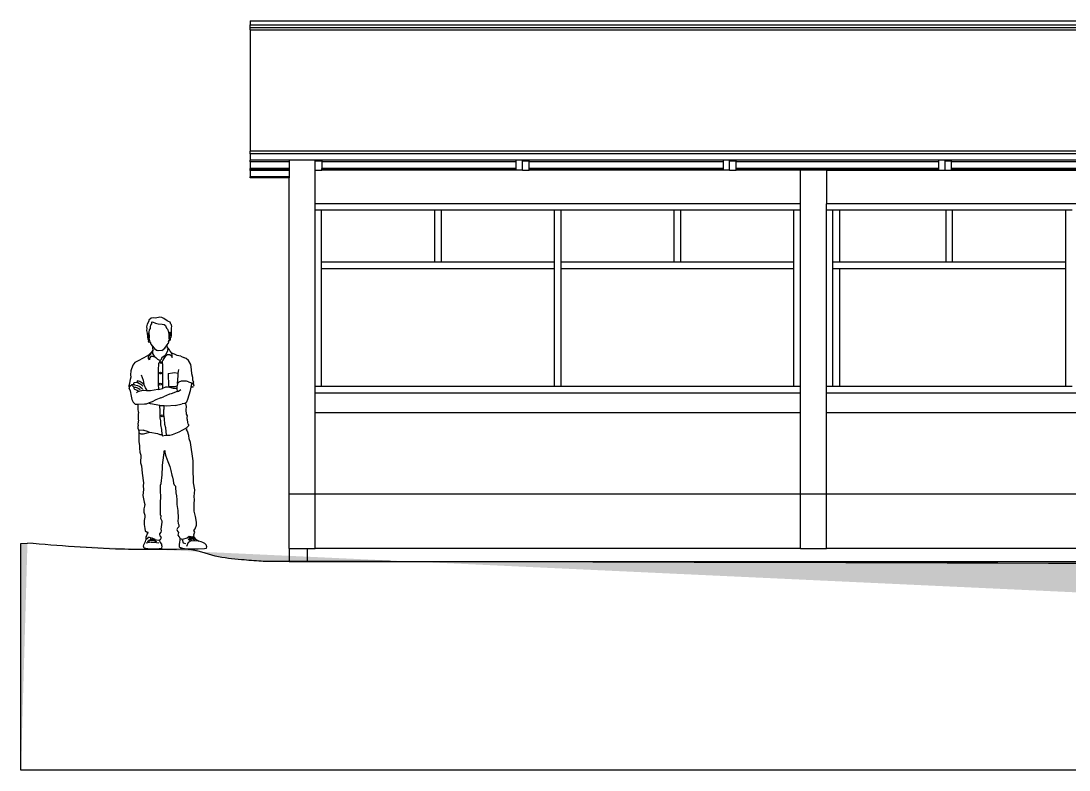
# Model space of a CAD drawing. Header units: metres. Extents: x 258817 to 259192, y 1878716 to 1878911.
# Drawn here: x 258998.35 to 259006.43, y 1878852.67 to 1878858.45 of the extents above; entities that cross this region are included whole.
import ezdxf

# ---------------------------------------------------------------- set-up
doc = ezdxf.new("R2010")
doc.units = ezdxf.units.M
doc.header["$MEASUREMENT"] = 0
doc.layers.add('Vistas', color=7, linetype='Continuous')

# ---------------------------------------------------------------- blocks, each defined once
blk = doc.blocks.new('003 - Elevación Oeste')
for p, q in [((-16.7853, 1.719), (3.8947, 1.719)), ((-16.7853, 1.719), (-16.7853, 1.7181)), ((-16.7853, 1.7181), (-16.7853, 1.7154)), ((-16.7853, 1.7154), (-16.7853, 1.711)), ((-16.7853, 1.711), (-16.7853, 1.705)), ((-16.7853, 1.705), (-16.7853, 1.6976)), ((-16.7853, 1.6976), (-16.7853, 1.689)), ((-16.7853, 1.689), (3.8947, 1.689)), ((-16.7853, 1.6688), (-16.7853, 1.689)), ((-16.7853, 1.6688), (3.8947, 1.6688)), ((-16.7853, 1.6495), (-16.7853, 1.6688)), ((-16.7853, 1.6495), (3.8947, 1.6495)), ((-16.7853, 1.6495), (-16.7853, 0.7133)), ((-16.7853, 0.694), (-16.7853, 0.7133)), ((3.8947, 0.7133), (-16.7853, 0.7133)), ((3.8947, 0.694), (-16.7853, 0.694)), ((-16.7853, 0.694), (-16.7853, 0.645)), ((-16.7853, 0.6319), (-16.7853, 0.645)), ((-16.4853, 0.645), (-16.7853, 0.645)), ((-16.4853, 0.6319), (-16.7853, 0.6319)), ((-16.7853, 0.6319), (-16.7853, 0.5812)), ((-16.7853, 0.5751), (-16.7853, 0.5812)), ((-16.4853, 0.5812), (-16.7853, 0.5812)), ((-16.4853, 0.5751), (-16.7853, 0.5751)), ((-16.7853, 0.5659), (-16.7853, 0.5751)), ((-16.2853, 0.645), (-16.4853, 0.645)), ((-16.4853, 0.645), (-16.4853, 0.6319)), ((-16.4853, 0.6319), (-16.4853, 0.5812)), ((-16.4853, 0.5812), (-16.4853, 0.5751)), ((-16.4853, 0.5751), (-16.4853, 0.5659)), ((-16.2853, 0.5688), (-16.2853, 0.645)), ((-16.2845, 0.645), (-16.2853, 0.645)), ((-16.2853, 0.3088), (-16.2853, 0.5688)), ((-16.2845, 0.5688), (-16.2853, 0.5688)), ((-16.2845, 0.645), (-16.2845, 0.6411)), ((-16.2337, 0.645), (-16.2845, 0.645)), ((-16.2845, 0.6411), (-16.2337, 0.6411)), ((-16.2845, 0.5688), (-16.2845, 0.6411)), ((-16.2845, 0.5649), (-16.2845, 0.5688)), ((-16.2337, 0.6411), (-16.2337, 0.645)), ((-14.7357, 0.645), (-16.2337, 0.645)), ((-16.2337, 0.6411), (-16.2337, 0.6319)), ((-14.7357, 0.6319), (-16.2337, 0.6319)), ((-16.2337, 0.6319), (-16.2337, 0.5812)), ((-14.7357, 0.5812), (-16.2337, 0.5812)), ((-16.2337, 0.5751), (-16.2337, 0.5812)), ((-14.7357, 0.5751), (-16.2337, 0.5751)), ((-16.2337, 0.5688), (-16.2337, 0.5751)), ((-14.7357, 0.5688), (-16.2337, 0.5688)), ((-16.2337, 0.5688), (-16.2337, 0.5649)), ((-14.7357, 0.645), (-14.7357, 0.6319)), ((-14.6849, 0.645), (-14.7357, 0.645)), ((-14.7357, 0.6319), (-14.7357, 0.5812)), ((-14.7357, 0.5812), (-14.7357, 0.5751)), ((-14.7357, 0.5751), (-14.7357, 0.5688)), ((-14.6849, 0.5688), (-14.7357, 0.5688)), ((-14.6849, 0.645), (-14.6849, 0.6411)), ((-14.6341, 0.645), (-14.6849, 0.645)), ((-14.6849, 0.6411), (-14.6341, 0.6411)), ((-14.6849, 0.5688), (-14.6849, 0.6411)), ((-14.6849, 0.5649), (-14.6849, 0.5688)), ((-14.6341, 0.6411), (-14.6341, 0.645)), ((-13.1374, 0.645), (-14.6341, 0.645)), ((-14.6341, 0.6319), (-14.6341, 0.6411)), ((-13.1374, 0.6319), (-14.6341, 0.6319)), ((-14.6341, 0.5812), (-14.6341, 0.6319)), ((-13.1374, 0.5812), (-14.6341, 0.5812)), ((-14.6341, 0.5751), (-14.6341, 0.5812)), ((-13.1374, 0.5751), (-14.6341, 0.5751)), ((-14.6341, 0.5688), (-14.6341, 0.5751)), ((-13.1374, 0.5688), (-14.6341, 0.5688)), ((-14.6341, 0.5688), (-14.6341, 0.5649)), ((-13.1374, 0.645), (-13.1374, 0.6319)), ((-13.0866, 0.645), (-13.1374, 0.645)), ((-13.1374, 0.6319), (-13.1374, 0.5812)), ((-13.1374, 0.5812), (-13.1374, 0.5751)), ((-13.1374, 0.5751), (-13.1374, 0.5688)), ((-13.0866, 0.5688), (-13.1374, 0.5688)), ((-13.0866, 0.645), (-13.0866, 0.6411)), ((-13.0358, 0.645), (-13.0866, 0.645)), ((-13.0866, 0.6411), (-13.0358, 0.6411)), ((-13.0866, 0.5688), (-13.0866, 0.6411)), ((-13.0866, 0.5649), (-13.0866, 0.5688)), ((-13.0358, 0.6411), (-13.0358, 0.645)), ((-11.475, 0.645), (-13.0358, 0.645)), ((-13.0358, 0.6319), (-13.0358, 0.6411)), ((-11.475, 0.6319), (-13.0358, 0.6319)), ((-13.0358, 0.5812), (-13.0358, 0.6319)), ((-11.475, 0.5812), (-13.0358, 0.5812)), ((-13.0358, 0.5751), (-13.0358, 0.5812)), ((-11.475, 0.5751), (-13.0358, 0.5751)), ((-13.0358, 0.5688), (-13.0358, 0.5751)), ((-12.5403, 0.5688), (-13.0358, 0.5688)), ((-13.0358, 0.5688), (-13.0358, 0.5649)), ((-12.3403, 0.5688), (-12.5403, 0.5688)), ((-12.5403, 0.3088), (-12.5403, 0.5688)), ((-12.3403, 0.5688), (-12.3403, 0.3088)), ((-12.3403, 0.5688), (-11.475, 0.5688)), ((-11.475, 0.645), (-11.475, 0.6319)), ((-11.4242, 0.645), (-11.475, 0.645)), ((-11.475, 0.6319), (-11.475, 0.5812)), ((-11.475, 0.5812), (-11.475, 0.5751)), ((-11.475, 0.5751), (-11.475, 0.5688)), ((-11.475, 0.5688), (-11.4242, 0.5688)), ((-11.4242, 0.645), (-11.4242, 0.6411)), ((-11.3734, 0.645), (-11.4242, 0.645)), ((-11.4242, 0.6411), (-11.3734, 0.6411)), ((-11.4242, 0.5688), (-11.4242, 0.6411)), ((-11.4242, 0.5649), (-11.4242, 0.5688)), ((-11.3734, 0.6411), (-11.3734, 0.645)), ((-9.8127, 0.645), (-11.3734, 0.645)), ((-11.3734, 0.6319), (-11.3734, 0.6411)), ((-9.8127, 0.6319), (-11.3734, 0.6319)), ((-11.3734, 0.5812), (-11.3734, 0.6319)), ((-9.8127, 0.5812), (-11.3734, 0.5812)), ((-11.3734, 0.5751), (-11.3734, 0.5812)), ((-9.8127, 0.5751), (-11.3734, 0.5751)), ((-11.3734, 0.5688), (-11.3734, 0.5751)), ((-11.3734, 0.5688), (-11.3734, 0.5649)), ((-11.3734, 0.5688), (-9.8127, 0.5688)), ((-16.4853, 0.5659), (-16.7853, 0.5659)), ((-16.7853, 0.5659), (-16.7853, 0.5153)), ((-16.7853, 0.5092), (-16.7853, 0.5153)), ((-16.4853, 0.5153), (-16.7853, 0.5153)), ((-16.4853, 0.5092), (-16.7853, 0.5092)), ((-16.4853, 0.5659), (-16.4853, 0.5153)), ((-16.4853, 0.5153), (-16.4853, 0.5092)), ((-16.4853, -1.9312), (-16.4853, 0.5092)), ((-16.2337, 0.5649), (-16.2845, 0.5649)), ((-14.6341, 0.5649), (-14.6849, 0.5649)), ((-13.0358, 0.5649), (-13.0866, 0.5649)), ((-11.3734, 0.5649), (-11.4242, 0.5649)), ((-12.5403, 0.3088), (-16.2853, 0.3088)), ((-16.2853, 0.258), (-16.2853, 0.3088)), ((-16.2853, -1.1004), (-16.2853, 0.258)), ((-16.2345, 0.258), (-16.2853, 0.258)), ((-16.2345, -0.142), (-16.2345, 0.258)), ((-15.3617, 0.258), (-16.2345, 0.258)), ((-15.3617, -0.142), (-15.3617, 0.258)), ((-15.3109, 0.258), (-15.3617, 0.258)), ((-14.4382, 0.258), (-15.3109, 0.258)), ((-15.3109, -0.142), (-15.3109, 0.258)), ((-14.4382, -0.142), (-14.4382, 0.258)), ((-14.3874, 0.258), (-14.4382, 0.258)), ((-14.3874, -0.142), (-14.3874, 0.258)), ((-13.5146, 0.258), (-14.3874, 0.258)), ((-13.5146, -0.142), (-13.5146, 0.258)), ((-13.4638, 0.258), (-13.5146, 0.258)), ((-12.5911, 0.258), (-13.4638, 0.258)), ((-13.4638, -0.142), (-13.4638, 0.258)), ((-12.5911, -0.142), (-12.5911, 0.258)), ((-12.5403, 0.258), (-12.5911, 0.258)), ((-12.5403, 0.258), (-12.5403, 0.3088)), ((-12.5403, -1.1004), (-12.5403, 0.258)), ((-8.4903, 0.3088), (-12.3403, 0.3088)), ((-12.3403, 0.258), (-12.3403, 0.3088)), ((-12.3403, -1.1004), (-12.3403, 0.258)), ((-12.2895, 0.258), (-12.3403, 0.258)), ((-12.2895, -0.142), (-12.2895, 0.258)), ((-12.2353, 0.258), (-12.2895, 0.258)), ((-12.2353, -0.142), (-12.2353, 0.258)), ((-11.4167, 0.258), (-12.2353, 0.258)), ((-11.4167, -0.142), (-11.4167, 0.258)), ((-11.3659, 0.258), (-11.4167, 0.258)), ((-10.4932, 0.258), (-11.3659, 0.258)), ((-11.3659, -0.142), (-11.3659, 0.258)), ((-10.4932, -0.142), (-10.4932, 0.258)), ((-10.4424, 0.258), (-10.4932, 0.258)), ((-16.2345, -0.1928), (-16.2345, -0.142)), ((-15.3617, -0.142), (-16.2345, -0.142)), ((-15.3109, -0.142), (-15.3617, -0.142)), ((-14.4382, -0.142), (-15.3109, -0.142)), ((-14.4382, -0.1928), (-14.4382, -0.142)), ((-14.3874, -0.1928), (-14.3874, -0.142)), ((-13.5146, -0.142), (-14.3874, -0.142)), ((-13.4638, -0.142), (-13.5146, -0.142)), ((-12.5911, -0.142), (-13.4638, -0.142)), ((-12.5911, -0.1928), (-12.5911, -0.142)), ((-12.2353, -0.142), (-12.2895, -0.142)), ((-12.2895, -0.1928), (-12.2895, -0.142)), ((-11.4167, -0.142), (-12.2353, -0.142)), ((-11.3659, -0.142), (-11.4167, -0.142)), ((-10.4932, -0.142), (-11.3659, -0.142)), ((-10.4932, -0.1928), (-10.4932, -0.142)), ((-16.2345, -1.1004), (-16.2345, -0.1928)), ((-14.4382, -0.1928), (-16.2345, -0.1928)), ((-14.4382, -1.1004), (-14.4382, -0.1928)), ((-14.3874, -1.1004), (-14.3874, -0.1928)), ((-12.5911, -0.1928), (-14.3874, -0.1928)), ((-12.5911, -1.1004), (-12.5911, -0.1928)), ((-12.2895, -1.1004), (-12.2895, -0.1928)), ((-12.2353, -0.1928), (-12.2895, -0.1928)), ((-12.2353, -1.1004), (-12.2353, -0.1928)), ((-10.4932, -0.1928), (-12.2353, -0.1928)), ((-10.4932, -1.1004), (-10.4932, -0.1928)), ((-17.5817, -0.6192), (-17.5848, -0.6414)), ((-17.5848, -0.6414), (-17.5838, -0.6542)), ((-17.5669, -0.5982), (-17.5817, -0.6192)), ((-17.5506, -0.5742), (-17.5684, -0.5904)), ((-17.5684, -0.5904), (-17.5669, -0.5982)), ((-17.5548, -0.6292), (-17.5588, -0.6386)), ((-17.5588, -0.6386), (-17.557, -0.6529)), ((-17.5481, -0.6182), (-17.5548, -0.6292)), ((-17.5298, -0.5722), (-17.5506, -0.5742)), ((-17.5461, -0.6056), (-17.5481, -0.6182)), ((-17.5461, -0.6056), (-17.5389, -0.6021)), ((-17.5389, -0.6021), (-17.517, -0.612)), ((-17.5171, -0.5732), (-17.5298, -0.5722)), ((-17.484, -0.5667), (-17.5171, -0.5732)), ((-17.517, -0.612), (-17.4954, -0.618)), ((-17.4954, -0.618), (-17.465, -0.6208)), ((-17.4667, -0.5699), (-17.484, -0.5667)), ((-17.4526, -0.5775), (-17.4667, -0.5699)), ((-17.465, -0.6208), (-17.4508, -0.6232)), ((-17.4266, -0.5933), (-17.4526, -0.5775)), ((-17.4508, -0.6232), (-17.4401, -0.6303)), ((-17.4401, -0.6303), (-17.4367, -0.6393)), ((-17.4367, -0.6393), (-17.4304, -0.6522)), ((-17.415, -0.5989), (-17.4266, -0.5933)), ((-17.4036, -0.6047), (-17.415, -0.5989)), ((-17.3969, -0.621), (-17.4036, -0.6047)), ((-17.3934, -0.6265), (-17.3969, -0.621)), ((-17.3895, -0.637), (-17.3934, -0.6265)), ((-17.3919, -0.6496), (-17.3895, -0.637)), ((-17.5838, -0.6542), (-17.5848, -0.6702)), ((-17.5848, -0.6702), (-17.5808, -0.6902)), ((-17.5808, -0.6902), (-17.5801, -0.6938)), ((-17.5738, -0.6915), (-17.5808, -0.6902)), ((-17.5801, -0.6938), (-17.5791, -0.7066)), ((-17.5791, -0.7066), (-17.5785, -0.721)), ((-17.5785, -0.721), (-17.5744, -0.7331)), ((-17.5726, -0.7123), (-17.5738, -0.6915)), ((-17.5686, -0.7262), (-17.5726, -0.7123)), ((-17.5635, -0.7407), (-17.5686, -0.7262)), ((-17.5643, -0.7282), (-17.5686, -0.7262)), ((-17.5657, -0.6644), (-17.5682, -0.6818)), ((-17.5682, -0.6818), (-17.5675, -0.693)), ((-17.5675, -0.693), (-17.566, -0.7106)), ((-17.566, -0.7106), (-17.5643, -0.7282)), ((-17.557, -0.6529), (-17.5657, -0.6644)), ((-17.4304, -0.6522), (-17.4236, -0.659)), ((-17.4236, -0.659), (-17.4165, -0.6803)), ((-17.4165, -0.6803), (-17.4131, -0.7025)), ((-17.4131, -0.7025), (-17.4145, -0.7265)), ((-17.4145, -0.7265), (-17.4129, -0.7265)), ((-17.4129, -0.7265), (-17.4082, -0.72)), ((-17.4108, -0.7325), (-17.4082, -0.72)), ((-17.4082, -0.72), (-17.4065, -0.7056)), ((-17.4065, -0.6912), (-17.4048, -0.6818)), ((-17.4065, -0.7056), (-17.4065, -0.6912)), ((-17.4048, -0.6818), (-17.3976, -0.6881)), ((-17.3979, -0.7074), (-17.4002, -0.725)), ((-17.4002, -0.725), (-17.3965, -0.7197)), ((-17.4001, -0.7394), (-17.4002, -0.725)), ((-17.3976, -0.6881), (-17.3979, -0.7074)), ((-17.3965, -0.7197), (-17.3937, -0.7072)), ((-17.3937, -0.7072), (-17.3933, -0.68)), ((-17.3933, -0.68), (-17.3919, -0.6496)), ((-17.5744, -0.7331), (-17.5717, -0.7473)), ((-17.5717, -0.7473), (-17.5721, -0.7569)), ((-17.5721, -0.7569), (-17.5647, -0.7599)), ((-17.5647, -0.7599), (-17.5589, -0.7561)), ((-17.5589, -0.7561), (-17.5635, -0.7407)), ((-17.5589, -0.7561), (-17.5515, -0.7739)), ((-17.5515, -0.7739), (-17.5429, -0.7874)), ((-17.5429, -0.7874), (-17.5247, -0.8077)), ((-17.5429, -0.7874), (-17.5394, -0.8031)), ((-17.5394, -0.8031), (-17.537, -0.8205)), ((-17.5247, -0.8077), (-17.5078, -0.8199)), ((-17.467, -0.8238), (-17.4448, -0.8063)), ((-17.4448, -0.8063), (-17.4261, -0.7806)), ((-17.4261, -0.7806), (-17.419, -0.7704)), ((-17.4231, -0.8061), (-17.4261, -0.7806)), ((-17.4183, -0.8064), (-17.4231, -0.8061)), ((-17.4202, -0.8228), (-17.4183, -0.8064)), ((-17.415, -0.7564), (-17.419, -0.7704)), ((-17.4085, -0.8191), (-17.4183, -0.8064)), ((-17.415, -0.7564), (-17.4131, -0.7453)), ((-17.4121, -0.7404), (-17.4131, -0.7453)), ((-17.4131, -0.7453), (-17.4085, -0.7466)), ((-17.4108, -0.7325), (-17.4121, -0.7404)), ((-17.4085, -0.7466), (-17.4056, -0.7453)), ((-17.4056, -0.7453), (-17.4001, -0.7394)), ((-17.6074, -0.8809), (-17.6565, -0.9045)), ((-17.5699, -0.8591), (-17.6074, -0.8809)), ((-17.5713, -0.8686), (-17.5515, -0.8522)), ((-17.5713, -0.8851), (-17.5713, -0.8686)), ((-17.5622, -0.8942), (-17.5713, -0.8851)), ((-17.5463, -0.8374), (-17.5699, -0.8591)), ((-17.5526, -0.8686), (-17.5622, -0.8814)), ((-17.5622, -0.8814), (-17.5622, -0.8942)), ((-17.5366, -0.8686), (-17.5526, -0.8686)), ((-17.5515, -0.8522), (-17.5463, -0.8374)), ((-17.537, -0.8205), (-17.5463, -0.8374)), ((-17.537, -0.8205), (-17.54, -0.8347)), ((-17.54, -0.8347), (-17.54, -0.8459)), ((-17.54, -0.8459), (-17.528, -0.8667)), ((-17.5144, -0.878), (-17.5366, -0.8686)), ((-17.528, -0.8667), (-17.5144, -0.878)), ((-17.5144, -0.878), (-17.5008, -0.8892)), ((-17.5078, -0.8199), (-17.5012, -0.8238)), ((-17.4913, -0.8272), (-17.5012, -0.8238)), ((-17.5008, -0.8892), (-17.4799, -0.9011)), ((-17.467, -0.8238), (-17.4913, -0.8272)), ((-17.4705, -0.8901), (-17.4638, -0.8738)), ((-17.4638, -0.8738), (-17.4359, -0.858)), ((-17.4638, -0.8738), (-17.4381, -0.864)), ((-17.4381, -0.864), (-17.4607, -0.8971)), ((-17.4381, -0.864), (-17.4324, -0.8618)), ((-17.4359, -0.858), (-17.4202, -0.8228)), ((-17.4324, -0.8618), (-17.4245, -0.8537)), ((-17.4245, -0.8537), (-17.4053, -0.8537)), ((-17.4028, -0.8287), (-17.4085, -0.8191)), ((-17.4053, -0.8537), (-17.3941, -0.8653)), ((-17.3897, -0.8428), (-17.4028, -0.8287)), ((-17.3941, -0.8653), (-17.3886, -0.8768)), ((-17.3886, -0.8618), (-17.3897, -0.8428)), ((-17.3688, -0.8511), (-17.3897, -0.8428)), ((-17.3886, -0.8768), (-17.3886, -0.8618)), ((-17.3586, -0.8557), (-17.3688, -0.8511)), ((-17.3494, -0.8621), (-17.3586, -0.8557)), ((-17.3367, -0.8641), (-17.3494, -0.8621)), ((-17.321, -0.8675), (-17.3367, -0.8641)), ((-17.321, -0.8675), (-17.2926, -0.8796)), ((-17.2811, -0.8851), (-17.2926, -0.8796)), ((-17.2611, -0.9012), (-17.2811, -0.8851)), ((-17.6925, -0.9376), (-17.7059, -0.9804)), ((-17.6769, -0.9172), (-17.6925, -0.9376)), ((-17.6565, -0.9045), (-17.6769, -0.9172)), ((-17.4935, -0.9281), (-17.4948, -0.9697)), ((-17.4948, -0.9697), (-17.4948, -1.0836)), ((-17.4927, -0.9233), (-17.4935, -0.9281)), ((-17.4911, -0.9206), (-17.4927, -0.9233)), ((-17.4799, -0.9011), (-17.4911, -0.9206)), ((-17.4819, -0.9165), (-17.4798, -0.9121)), ((-17.4802, -0.9211), (-17.4819, -0.9165)), ((-17.4757, -0.9232), (-17.4802, -0.9211)), ((-17.4799, -0.9011), (-17.4705, -0.8901)), ((-17.4798, -0.9121), (-17.4752, -0.9104)), ((-17.4711, -0.9215), (-17.4757, -0.9232)), ((-17.4752, -0.9104), (-17.4707, -0.9125)), ((-17.4691, -0.9171), (-17.4711, -0.9215)), ((-17.4707, -0.9125), (-17.4691, -0.9171)), ((-17.4607, -0.8971), (-17.4652, -0.9091)), ((-17.4652, -0.9091), (-17.4621, -0.9394)), ((-17.4621, -0.9394), (-17.4621, -1.05)), ((-17.3403, -0.986), (-17.3361, -0.9689)), ((-17.2448, -0.9307), (-17.2611, -0.9012)), ((-17.2384, -0.9703), (-17.2448, -0.9307)), ((-17.2363, -1.0039), (-17.2384, -0.9703)), ((-17.7117, -1.0482), (-17.7145, -1.0607)), ((-17.7066, -1.0296), (-17.7117, -1.0482)), ((-17.7059, -0.9804), (-17.7098, -1.0106)), ((-17.7098, -1.0106), (-17.7066, -1.0296)), ((-17.6279, -1.0108), (-17.6123, -1.0511)), ((-17.6123, -1.0511), (-17.6074, -1.084)), ((-17.4845, -0.9977), (-17.4825, -0.9933)), ((-17.4829, -1.0023), (-17.4845, -0.9977)), ((-17.4784, -1.0044), (-17.4829, -1.0023)), ((-17.4825, -0.9933), (-17.4779, -0.9916)), ((-17.4738, -1.0027), (-17.4784, -1.0044)), ((-17.4779, -0.9916), (-17.4734, -0.9936)), ((-17.4717, -0.9983), (-17.4738, -1.0027)), ((-17.4734, -0.9936), (-17.4717, -0.9983)), ((-17.4621, -1.05), (-17.4636, -1.1157)), ((-17.4199, -1.0001), (-17.3866, -0.9953)), ((-17.4199, -1.0001), (-17.4151, -1.0994)), ((-17.3866, -0.9953), (-17.369, -0.9938)), ((-17.369, -0.9938), (-17.3428, -0.9977)), ((-17.3465, -1.0787), (-17.3404, -1.0197)), ((-17.3428, -0.9977), (-17.3404, -0.9981)), ((-17.3404, -0.9981), (-17.3403, -0.986)), ((-17.3404, -1.0197), (-17.3404, -0.9981)), ((-17.2288, -1.033), (-17.2363, -1.0039)), ((-17.2273, -1.0554), (-17.2288, -1.033)), ((-17.7165, -1.0782), (-17.7223, -1.0966)), ((-17.7223, -1.0966), (-17.7188, -1.1155)), ((-17.7188, -1.1155), (-17.7153, -1.0982)), ((-17.7188, -1.1155), (-17.7129, -1.1338)), ((-17.7145, -1.0607), (-17.7165, -1.0782)), ((-17.7153, -1.0982), (-17.6981, -1.0863)), ((-17.6981, -1.0863), (-17.6826, -1.0852)), ((-17.691, -1.0905), (-17.6928, -1.0967)), ((-17.6928, -1.0967), (-17.6898, -1.1023)), ((-17.6875, -1.0873), (-17.691, -1.0905)), ((-17.6898, -1.1023), (-17.6852, -1.1037)), ((-17.6795, -1.0877), (-17.6875, -1.0873)), ((-17.6852, -1.0763), (-17.6857, -1.0827)), ((-17.6857, -1.0827), (-17.6826, -1.0852)), ((-17.6804, -1.0721), (-17.6852, -1.0763)), ((-17.6852, -1.1037), (-17.6709, -1.1059)), ((-17.6822, -1.1093), (-17.6841, -1.1154)), ((-17.6841, -1.1154), (-17.6797, -1.1221)), ((-17.6826, -1.0852), (-17.6795, -1.0877)), ((-17.6743, -1.1083), (-17.6822, -1.1093)), ((-17.6628, -1.0712), (-17.6804, -1.0721)), ((-17.6797, -1.1221), (-17.6586, -1.1297)), ((-17.6795, -1.0877), (-17.6544, -1.0933)), ((-17.668, -1.1096), (-17.6743, -1.1083)), ((-17.6709, -1.1059), (-17.6586, -1.1116)), ((-17.6586, -1.1116), (-17.668, -1.1096)), ((-17.6411, -1.0769), (-17.6628, -1.0712)), ((-17.6586, -1.1116), (-17.6462, -1.1174)), ((-17.6586, -1.1297), (-17.6513, -1.1348)), ((-17.656, -1.0587), (-17.6581, -1.0611)), ((-17.6581, -1.0611), (-17.6567, -1.0674)), ((-17.6567, -1.0674), (-17.6519, -1.0716)), ((-17.6465, -1.0599), (-17.656, -1.0587)), ((-17.6544, -1.0933), (-17.6384, -1.1007)), ((-17.6519, -1.0716), (-17.6411, -1.0769)), ((-17.6386, -1.0617), (-17.6465, -1.0599)), ((-17.6462, -1.1174), (-17.6337, -1.1245)), ((-17.6411, -1.0769), (-17.6303, -1.0821)), ((-17.6134, -1.0787), (-17.6386, -1.0617)), ((-17.6384, -1.1007), (-17.6164, -1.1194)), ((-17.6303, -1.0821), (-17.6212, -1.0888)), ((-17.6212, -1.0888), (-17.6162, -1.0988)), ((-17.6083, -1.0832), (-17.6134, -1.0787)), ((-17.6074, -1.084), (-17.6083, -1.0832)), ((-17.5931, -1.1127), (-17.6074, -1.084)), ((-17.5879, -1.1189), (-17.5931, -1.1127)), ((-17.5819, -1.132), (-17.5879, -1.1189)), ((-17.5761, -1.1347), (-17.5819, -1.132)), ((-17.4977, -1.1243), (-17.5555, -1.1345)), ((-17.4939, -1.1237), (-17.4977, -1.1243)), ((-17.4948, -1.0836), (-17.4939, -1.1237)), ((-17.4939, -1.1237), (-17.4636, -1.1157)), ((-17.4872, -1.0827), (-17.4849, -1.077)), ((-17.4849, -1.0884), (-17.4872, -1.0827)), ((-17.4849, -1.077), (-17.4792, -1.0747)), ((-17.4792, -1.0907), (-17.4849, -1.0884)), ((-17.4792, -1.0747), (-17.4735, -1.077)), ((-17.4735, -1.0884), (-17.4792, -1.0907)), ((-17.4735, -1.077), (-17.4712, -1.0827)), ((-17.4712, -1.0827), (-17.4735, -1.0884)), ((-17.4381, -1.1065), (-17.4636, -1.1157)), ((-17.4237, -1.1054), (-17.4381, -1.1065)), ((-17.4047, -1.1083), (-17.4237, -1.1054)), ((-17.4151, -1.0994), (-17.4077, -1.1023)), ((-17.4077, -1.1023), (-17.3692, -1.1018)), ((-17.377, -1.1164), (-17.4047, -1.1083)), ((-17.3658, -1.1164), (-17.377, -1.1164)), ((-17.3692, -1.1018), (-17.3502, -1.0972)), ((-17.3514, -1.1174), (-17.3658, -1.1164)), ((-17.3511, -1.1023), (-17.3514, -1.1174)), ((-17.3514, -1.1174), (-17.3514, -1.1215)), ((-17.3514, -1.1215), (-17.3494, -1.137)), ((-17.3502, -1.0972), (-17.3511, -1.1023)), ((-17.3465, -1.0787), (-17.3502, -1.0972)), ((-17.3357, -1.0668), (-17.3465, -1.0787)), ((-17.3384, -1.1368), (-17.3223, -1.1235)), ((-17.3192, -1.0607), (-17.3357, -1.0668)), ((-17.2775, -1.0604), (-17.3192, -1.0607)), ((-17.262, -1.0645), (-17.2775, -1.0604)), ((-17.2672, -1.2001), (-17.2465, -1.131)), ((-17.262, -1.0645), (-17.2379, -1.074)), ((-17.2465, -1.131), (-17.2407, -1.106)), ((-17.2407, -1.106), (-17.2374, -1.0806)), ((-17.2407, -1.106), (-17.2329, -1.1041)), ((-17.2379, -1.074), (-17.2337, -1.0757)), ((-17.2374, -1.0806), (-17.2379, -1.074)), ((-17.2337, -1.0757), (-17.2252, -1.0802)), ((-17.2329, -1.1041), (-17.2266, -1.1028)), ((-17.2273, -1.0554), (-17.2233, -1.0676)), ((-17.2266, -1.1028), (-17.2232, -1.0974)), ((-17.2252, -1.0802), (-17.2221, -1.0855)), ((-17.2197, -1.0915), (-17.2233, -1.0676)), ((-17.2197, -1.0931), (-17.2232, -1.0974)), ((-17.2221, -1.0855), (-17.2197, -1.0915)), ((-17.2197, -1.0915), (-17.2197, -1.0931)), ((-16.2853, -1.1512), (-16.2853, -1.1004)), ((-16.2345, -1.1004), (-16.2853, -1.1004)), ((-14.4382, -1.1004), (-16.2345, -1.1004)), ((-14.3874, -1.1004), (-14.4382, -1.1004)), ((-12.5911, -1.1004), (-14.3874, -1.1004)), ((-12.5403, -1.1004), (-12.5911, -1.1004)), ((-12.5403, -1.1512), (-12.5403, -1.1004)), ((-12.3403, -1.1512), (-12.3403, -1.1004)), ((-12.2895, -1.1004), (-12.3403, -1.1004)), ((-12.2353, -1.1004), (-12.2895, -1.1004)), ((-10.4932, -1.1004), (-12.2353, -1.1004)), ((-10.4424, -1.1004), (-10.4932, -1.1004)), ((-17.7129, -1.1338), (-17.7044, -1.1746)), ((-17.7044, -1.1746), (-17.6979, -1.2027)), ((-17.6979, -1.2027), (-17.6884, -1.2213)), ((-17.6591, -1.1456), (-17.6642, -1.1494)), ((-17.6441, -1.1399), (-17.6591, -1.1456)), ((-17.6513, -1.1348), (-17.6441, -1.1399)), ((-17.6351, -1.1365), (-17.6441, -1.1399)), ((-17.6238, -1.134), (-17.6351, -1.1365)), ((-17.6163, -1.1323), (-17.6238, -1.134)), ((-17.6066, -1.1331), (-17.6163, -1.1323)), ((-17.586, -1.1349), (-17.6066, -1.1331)), ((-17.5761, -1.1347), (-17.586, -1.1349)), ((-17.5555, -1.1345), (-17.5761, -1.1347)), ((-17.5151, -1.2039), (-17.5417, -1.2187)), ((-17.475, -1.1876), (-17.5151, -1.2039)), ((-17.475, -1.1876), (-17.4554, -1.1803)), ((-17.4097, -1.161), (-17.4554, -1.1803)), ((-17.3956, -1.1576), (-17.4097, -1.161)), ((-17.3489, -1.1406), (-17.3956, -1.1576)), ((-17.3494, -1.137), (-17.3489, -1.1406)), ((-17.3489, -1.1406), (-17.3384, -1.1368)), ((-17.2754, -1.2193), (-17.2672, -1.2001)), ((-16.2853, -1.3012), (-16.2853, -1.1512)), ((-16.2853, -1.1512), (-12.5403, -1.1512)), ((-12.5403, -1.3012), (-12.5403, -1.1512)), ((-12.3403, -1.1512), (-8.4903, -1.1512)), ((-12.3403, -1.3012), (-12.3403, -1.1512)), ((-17.6884, -1.2213), (-17.6745, -1.2368)), ((-17.6745, -1.2368), (-17.6553, -1.238)), ((-17.6553, -1.238), (-17.6522, -1.239)), ((-17.6004, -1.238), (-17.6522, -1.239)), ((-17.6522, -1.239), (-17.6521, -1.2459)), ((-17.6521, -1.2459), (-17.6518, -1.2775)), ((-17.6518, -1.2775), (-17.6509, -1.2935)), ((-17.6509, -1.2935), (-17.6475, -1.3025)), ((-17.5892, -1.238), (-17.6004, -1.238)), ((-17.57, -1.2292), (-17.5892, -1.238)), ((-17.5644, -1.2266), (-17.57, -1.2292)), ((-17.5549, -1.2338), (-17.57, -1.2292)), ((-17.5417, -1.2187), (-17.5644, -1.2266)), ((-17.4836, -1.248), (-17.5549, -1.2338)), ((-17.4827, -1.2599), (-17.4836, -1.248)), ((-17.4778, -1.2492), (-17.4836, -1.248)), ((-17.4813, -1.2796), (-17.4827, -1.2599)), ((-17.4805, -1.3165), (-17.4813, -1.2796)), ((-17.45, -1.2508), (-17.4778, -1.2492)), ((-17.4516, -1.2787), (-17.4503, -1.2762)), ((-17.451, -1.3187), (-17.4516, -1.2787)), ((-17.4503, -1.2762), (-17.4501, -1.2599)), ((-17.4501, -1.2599), (-17.45, -1.2508)), ((-17.433, -1.2518), (-17.45, -1.2508)), ((-17.3642, -1.248), (-17.433, -1.2518)), ((-17.3642, -1.248), (-17.3111, -1.2344)), ((-17.2927, -1.2333), (-17.3111, -1.2344)), ((-17.283, -1.2275), (-17.2927, -1.2333)), ((-17.283, -1.2275), (-17.2754, -1.2193)), ((-17.2822, -1.2321), (-17.283, -1.2275)), ((-17.2779, -1.2559), (-17.2822, -1.2321)), ((-17.2798, -1.2815), (-17.2779, -1.2559)), ((-17.2766, -1.3134), (-17.2798, -1.2815)), ((-17.6485, -1.3611), (-17.652, -1.3882)), ((-17.6505, -1.315), (-17.6509, -1.331)), ((-17.6509, -1.331), (-17.6502, -1.339)), ((-17.6475, -1.3025), (-17.6505, -1.315)), ((-17.6502, -1.339), (-17.6505, -1.355)), ((-17.6505, -1.355), (-17.6485, -1.3611)), ((-17.4804, -1.3422), (-17.4805, -1.3165)), ((-17.4746, -1.3671), (-17.4804, -1.3422)), ((-17.4745, -1.396), (-17.4746, -1.3671)), ((-17.4723, -1.3277), (-17.47, -1.322)), ((-17.47, -1.3333), (-17.4723, -1.3277)), ((-17.47, -1.322), (-17.4643, -1.3196)), ((-17.4643, -1.3357), (-17.47, -1.3333)), ((-17.4643, -1.3196), (-17.4586, -1.322)), ((-17.4586, -1.3333), (-17.4643, -1.3357)), ((-17.4586, -1.322), (-17.4563, -1.3277)), ((-17.4563, -1.3277), (-17.4586, -1.3333)), ((-17.4466, -1.3473), (-17.451, -1.3187)), ((-17.4434, -1.3937), (-17.4466, -1.3473)), ((-17.2704, -1.3282), (-17.2766, -1.3134)), ((-17.2729, -1.3392), (-17.2704, -1.3282)), ((-17.2709, -1.3502), (-17.2729, -1.3392)), ((-17.2683, -1.3578), (-17.2709, -1.3502)), ((-17.2665, -1.3754), (-17.2683, -1.3578)), ((-16.2853, -1.3012), (-12.5403, -1.3012)), ((-16.2853, -1.9312), (-16.2853, -1.3012)), ((-12.5403, -1.9312), (-12.5403, -1.3012)), ((-12.3403, -1.3012), (-8.4903, -1.3012)), ((-12.3403, -1.9312), (-12.3403, -1.3012)), ((-17.6513, -1.401), (-17.6536, -1.4103)), ((-17.6536, -1.4103), (-17.6519, -1.4231)), ((-17.652, -1.3882), (-17.6513, -1.401)), ((-17.6519, -1.4231), (-17.6464, -1.4364)), ((-17.6464, -1.4364), (-17.6127, -1.4374)), ((-17.6464, -1.4364), (-17.645, -1.4491)), ((-17.6451, -1.4553), (-17.6452, -1.4599)), ((-17.645, -1.4491), (-17.6451, -1.4553)), ((-17.5699, -1.4508), (-17.6127, -1.4374)), ((-17.6101, -1.4669), (-17.5601, -1.4526)), ((-17.5699, -1.4508), (-17.5601, -1.4526)), ((-17.5601, -1.4526), (-17.5021, -1.4632)), ((-17.4665, -1.4336), (-17.4745, -1.396)), ((-17.4651, -1.4705), (-17.4665, -1.4336)), ((-17.4368, -1.4201), (-17.4434, -1.3937)), ((-17.4309, -1.4778), (-17.4368, -1.4201)), ((-17.3847, -1.4714), (-17.3343, -1.4507)), ((-17.3343, -1.4507), (-17.278, -1.4201)), ((-17.278, -1.4201), (-17.2593, -1.4025)), ((-17.276, -1.4279), (-17.278, -1.4201)), ((-17.2776, -1.4357), (-17.276, -1.4279)), ((-17.2699, -1.446), (-17.2776, -1.4357)), ((-17.2595, -1.4797), (-17.2699, -1.446)), ((-17.2634, -1.3927), (-17.2665, -1.3754)), ((-17.2594, -1.3977), (-17.2634, -1.3927)), ((-17.2593, -1.4025), (-17.2594, -1.3977)), ((-17.6457, -1.494), (-17.6459, -1.5277)), ((-17.6459, -1.5277), (-17.6391, -1.5557)), ((-17.6452, -1.4599), (-17.6457, -1.494)), ((-17.6452, -1.4599), (-17.629, -1.4669)), ((-17.629, -1.4669), (-17.6101, -1.4669)), ((-17.5021, -1.4632), (-17.4828, -1.471)), ((-17.4828, -1.471), (-17.4674, -1.4706)), ((-17.4674, -1.4706), (-17.4651, -1.4705)), ((-17.4651, -1.4705), (-17.4638, -1.4816)), ((-17.4638, -1.4816), (-17.4368, -1.4779)), ((-17.4368, -1.4779), (-17.4309, -1.4778)), ((-17.4309, -1.4778), (-17.4047, -1.4774)), ((-17.4047, -1.4774), (-17.3847, -1.4714)), ((-17.2557, -1.5051), (-17.2595, -1.4797)), ((-17.2456, -1.5321), (-17.2557, -1.5051)), ((-17.2253, -1.675), (-17.2456, -1.5321)), ((-17.6391, -1.5557), (-17.6403, -1.5776)), ((-17.6403, -1.5776), (-17.6369, -1.6079)), ((-17.6369, -1.6079), (-17.6324, -1.6232)), ((-17.4518, -1.6322), (-17.4489, -1.6122)), ((-17.4489, -1.6122), (-17.4488, -1.601)), ((-17.4488, -1.601), (-17.4483, -1.5962)), ((-17.4483, -1.5962), (-17.4452, -1.5955)), ((-17.4452, -1.5955), (-17.4446, -1.61)), ((-17.4446, -1.61), (-17.4375, -1.6379)), ((-17.6324, -1.6232), (-17.6303, -1.631)), ((-17.6303, -1.631), (-17.6319, -1.69)), ((-17.6319, -1.69), (-17.6252, -1.713)), ((-17.4635, -1.7083), (-17.4518, -1.6322)), ((-17.4375, -1.6379), (-17.4203, -1.6794)), ((-17.4203, -1.6794), (-17.4067, -1.7188)), ((-17.2257, -1.7279), (-17.2253, -1.675)), ((-17.6252, -1.713), (-17.6221, -1.7417)), ((-17.6221, -1.7417), (-17.6205, -1.7706)), ((-17.6205, -1.7706), (-17.6092, -1.8439)), ((-17.4642, -1.7817), (-17.4613, -1.7193)), ((-17.4613, -1.7193), (-17.4635, -1.7083)), ((-17.4067, -1.7188), (-17.3979, -1.7497)), ((-17.3979, -1.7497), (-17.3914, -1.7843)), ((-17.2225, -1.8433), (-17.2257, -1.7279)), ((-17.6092, -1.8439), (-17.6111, -1.8678)), ((-17.477, -1.8637), (-17.4718, -1.8503)), ((-17.4718, -1.8503), (-17.4642, -1.7817)), ((-17.3914, -1.7843), (-17.3862, -1.7995)), ((-17.3862, -1.7995), (-17.3812, -1.8247)), ((-17.3812, -1.8247), (-17.3768, -1.8467)), ((-17.3768, -1.8467), (-17.3712, -1.8598)), ((-17.3712, -1.8598), (-17.3615, -1.8692)), ((-17.2127, -1.8986), (-17.2225, -1.8433)), ((-17.6103, -1.8964), (-17.6137, -1.9412)), ((-17.6111, -1.8678), (-17.6103, -1.8964)), ((-17.479, -1.8877), (-17.4779, -1.8741)), ((-17.4748, -1.971), (-17.479, -1.8877)), ((-17.4779, -1.8741), (-17.477, -1.8637)), ((-17.3615, -1.8692), (-17.3626, -1.8903)), ((-17.3626, -1.8903), (-17.3594, -1.9086)), ((-17.3594, -1.9086), (-17.3587, -1.9214)), ((-17.3587, -1.9214), (-17.3533, -1.9449)), ((-17.2192, -1.9511), (-17.2127, -1.8986)), ((-16.4853, -2.3512), (-16.4853, -1.9312)), ((-16.2853, -1.9312), (-16.4853, -1.9312)), ((-16.2853, -2.3512), (-16.2853, -1.9312)), ((-12.5403, -1.9312), (-16.2853, -1.9312)), ((-12.5403, -2.3512), (-12.5403, -1.9312)), ((-12.3403, -1.9312), (-12.5403, -1.9312)), ((-12.3403, -2.3512), (-12.3403, -1.9312)), ((-8.4903, -1.9312), (-12.3403, -1.9312)), ((-17.6137, -1.9412), (-17.6125, -1.9547)), ((-17.6125, -1.9547), (-17.6039, -1.9938)), ((-17.6039, -1.9938), (-17.5994, -2.0121)), ((-17.5994, -2.0121), (-17.6017, -2.0257)), ((-17.4781, -2.0422), (-17.4776, -1.9749)), ((-17.4776, -1.9749), (-17.4748, -1.971)), ((-17.3533, -1.9449), (-17.3516, -1.9753)), ((-17.3516, -1.9753), (-17.3507, -2.0105)), ((-17.3507, -2.0105), (-17.3453, -2.0567)), ((-17.2143, -1.9746), (-17.2192, -1.9511)), ((-17.2184, -2.0626), (-17.2175, -2.0033)), ((-17.2175, -2.0033), (-17.2143, -1.9746)), ((-17.6055, -2.0441), (-17.6056, -2.0697)), ((-17.6056, -2.0697), (-17.5997, -2.0947)), ((-17.6028, -2.0346), (-17.6055, -2.0441)), ((-17.6017, -2.0257), (-17.6028, -2.0346)), ((-17.5997, -2.0947), (-17.5993, -2.1091)), ((-17.4775, -2.093), (-17.4781, -2.0422)), ((-17.474, -2.0984), (-17.4775, -2.093)), ((-17.4759, -2.1188), (-17.474, -2.0984)), ((-17.3453, -2.0567), (-17.3432, -2.081)), ((-17.3432, -2.081), (-17.342, -2.0951)), ((-17.342, -2.0951), (-17.3418, -2.1176)), ((-17.2076, -2.1047), (-17.2184, -2.0626)), ((-17.6039, -2.1462), (-17.6046, -2.1655)), ((-17.6046, -2.1655), (-17.5986, -2.1976)), ((-17.6035, -2.136), (-17.6039, -2.1462)), ((-17.5993, -2.1091), (-17.6035, -2.136)), ((-17.4732, -2.1257), (-17.4759, -2.1188)), ((-17.4648, -2.1394), (-17.4732, -2.1257)), ((-17.4721, -2.2019), (-17.4642, -2.1474)), ((-17.4642, -2.1474), (-17.4648, -2.1394)), ((-17.3418, -2.1176), (-17.3436, -2.1367)), ((-17.3436, -2.1367), (-17.3416, -2.1591)), ((-17.3416, -2.1591), (-17.3369, -2.1693)), ((-17.3369, -2.1693), (-17.3362, -2.1789)), ((-17.3362, -2.1789), (-17.3355, -2.1848)), ((-17.2102, -2.1986), (-17.2012, -2.17)), ((-17.2014, -2.1476), (-17.2076, -2.1047)), ((-17.2012, -2.17), (-17.2014, -2.1476)), ((-17.5986, -2.1976), (-17.5955, -2.2144)), ((-17.5955, -2.2144), (-17.5866, -2.2212)), ((-17.5898, -2.2599), (-17.59, -2.2663)), ((-17.586, -2.2522), (-17.5898, -2.2599)), ((-17.5866, -2.2212), (-17.5771, -2.2226)), ((-17.5835, -2.2413), (-17.586, -2.2522)), ((-17.576, -2.229), (-17.5835, -2.2413)), ((-17.5771, -2.2226), (-17.576, -2.229)), ((-17.4839, -2.2441), (-17.4831, -2.2377)), ((-17.4792, -2.2525), (-17.4839, -2.2441)), ((-17.4831, -2.2377), (-17.4716, -2.2241)), ((-17.4701, -2.2669), (-17.4792, -2.2525)), ((-17.4703, -2.2146), (-17.4721, -2.2019)), ((-17.4716, -2.2241), (-17.4703, -2.2146)), ((-17.3475, -2.1954), (-17.3514, -2.2042)), ((-17.3514, -2.2042), (-17.348, -2.2165)), ((-17.348, -2.2165), (-17.3398, -2.2284)), ((-17.3385, -2.1875), (-17.3475, -2.1954)), ((-17.3398, -2.2284), (-17.3442, -2.247)), ((-17.3442, -2.247), (-17.3368, -2.2574)), ((-17.3355, -2.1848), (-17.3385, -2.1875)), ((-17.3368, -2.2574), (-17.3321, -2.2624)), ((-17.3321, -2.2624), (-17.3283, -2.2784)), ((-17.2559, -2.2594), (-17.2733, -2.2705)), ((-17.2406, -2.2609), (-17.2559, -2.2594)), ((-17.2559, -2.2594), (-17.2531, -2.2675)), ((-17.2406, -2.2609), (-17.2245, -2.2589)), ((-17.2406, -2.2609), (-17.237, -2.2687)), ((-17.2245, -2.2589), (-17.2184, -2.251)), ((-17.2245, -2.2589), (-17.2102, -2.2773)), ((-17.2219, -2.244), (-17.2192, -2.2375)), ((-17.2184, -2.251), (-17.2219, -2.244)), ((-17.2202, -2.2111), (-17.2102, -2.1986)), ((-17.2137, -2.224), (-17.2202, -2.2111)), ((-17.2192, -2.2375), (-17.2137, -2.224)), ((-17.609, -2.3342), (-17.6076, -2.3219)), ((-17.6033, -2.3486), (-17.609, -2.3342)), ((-17.6076, -2.3219), (-17.6046, -2.3188)), ((-17.6046, -2.3188), (-17.5924, -2.2978)), ((-17.5924, -2.2978), (-17.59, -2.288)), ((-17.59, -2.2663), (-17.5891, -2.2694)), ((-17.59, -2.288), (-17.5883, -2.2812)), ((-17.5507, -2.3034), (-17.5897, -2.3105)), ((-17.5883, -2.2812), (-17.5891, -2.2694)), ((-17.5648, -2.2649), (-17.5883, -2.2812)), ((-17.5645, -2.2952), (-17.5814, -2.2996)), ((-17.5739, -2.2908), (-17.5583, -2.2868)), ((-17.5681, -2.2855), (-17.555, -2.2812)), ((-17.5648, -2.2649), (-17.5423, -2.2718)), ((-17.555, -2.286), (-17.5645, -2.2952)), ((-17.5583, -2.2868), (-17.555, -2.286)), ((-17.555, -2.2701), (-17.555, -2.2812)), ((-17.555, -2.2812), (-17.555, -2.2827)), ((-17.555, -2.2812), (-17.5526, -2.2812)), ((-17.555, -2.2827), (-17.555, -2.286)), ((-17.555, -2.286), (-17.5302, -2.286)), ((-17.5526, -2.2812), (-17.5316, -2.2812)), ((-17.5507, -2.3034), (-17.5269, -2.3034)), ((-17.5191, -2.2826), (-17.5423, -2.2718)), ((-17.5316, -2.2812), (-17.5302, -2.2812)), ((-17.5302, -2.2812), (-17.5302, -2.2781)), ((-17.5192, -2.2874), (-17.5302, -2.2812)), ((-17.5302, -2.2812), (-17.5302, -2.2825)), ((-17.5302, -2.2825), (-17.5302, -2.2842)), ((-17.5302, -2.2842), (-17.5302, -2.286)), ((-17.5302, -2.286), (-17.5253, -2.2923)), ((-17.5302, -2.286), (-17.526, -2.288)), ((-17.5269, -2.3034), (-17.4895, -2.3062)), ((-17.526, -2.288), (-17.5101, -2.2955)), ((-17.5253, -2.2923), (-17.5081, -2.3005)), ((-17.5191, -2.2826), (-17.4955, -2.2874)), ((-17.4955, -2.2874), (-17.4864, -2.2837)), ((-17.4864, -2.2837), (-17.4873, -2.2875)), ((-17.4873, -2.2875), (-17.4856, -2.2926)), ((-17.4864, -2.2837), (-17.4786, -2.2805)), ((-17.4856, -2.2926), (-17.4834, -2.2978)), ((-17.4834, -2.2978), (-17.4801, -2.3044)), ((-17.4801, -2.3044), (-17.4692, -2.318)), ((-17.4786, -2.2805), (-17.4701, -2.2669)), ((-17.4692, -2.318), (-17.4694, -2.3268)), ((-17.4694, -2.3268), (-17.4673, -2.3293)), ((-17.4673, -2.3293), (-17.469, -2.3515)), ((-17.3331, -2.3149), (-17.3332, -2.3383)), ((-17.3332, -2.3383), (-17.332, -2.3413)), ((-17.3315, -2.3109), (-17.3331, -2.3149)), ((-17.332, -2.3413), (-17.3162, -2.3464)), ((-17.3283, -2.2784), (-17.3315, -2.3109)), ((-17.3204, -2.2758), (-17.3283, -2.2784)), ((-17.3108, -2.2812), (-17.3204, -2.2758)), ((-17.2733, -2.2705), (-17.3108, -2.2812)), ((-17.3108, -2.2812), (-17.3022, -2.3084)), ((-17.3022, -2.3084), (-17.2845, -2.3132)), ((-17.2655, -2.3051), (-17.2766, -2.3345)), ((-17.2417, -2.2928), (-17.2655, -2.3051)), ((-17.2531, -2.2675), (-17.2633, -2.2872)), ((-17.2486, -2.2776), (-17.26, -2.2902)), ((-17.2531, -2.2675), (-17.2501, -2.2749)), ((-17.237, -2.2687), (-17.2531, -2.2675)), ((-17.2501, -2.2749), (-17.2486, -2.2776)), ((-17.2408, -2.2758), (-17.2486, -2.2776)), ((-17.2486, -2.2776), (-17.238, -2.2885)), ((-17.182, -2.2945), (-17.2417, -2.2928)), ((-17.2329, -2.2741), (-17.2408, -2.2758)), ((-17.237, -2.2687), (-17.2329, -2.2741)), ((-17.2215, -2.2716), (-17.237, -2.2687)), ((-17.2157, -2.2785), (-17.2329, -2.2741)), ((-17.2329, -2.2741), (-17.2133, -2.2864)), ((-17.2102, -2.2773), (-17.1986, -2.2845)), ((-17.1986, -2.2845), (-17.182, -2.2945)), ((-17.1636, -2.2996), (-17.182, -2.2945)), ((-17.1504, -2.3051), (-17.1636, -2.2996)), ((-17.1357, -2.3122), (-17.1504, -2.3051)), ((-17.1261, -2.3216), (-17.1357, -2.3122)), ((-17.1236, -2.3289), (-17.1261, -2.3216)), ((-17.1218, -2.3315), (-17.1236, -2.3289)), ((-17.1234, -2.3497), (-17.1211, -2.3386)), ((-17.1211, -2.3386), (-17.1218, -2.3315)), ((-17.5913, -2.3521), (-17.6033, -2.3486)), ((-17.5595, -2.3574), (-17.5913, -2.3521)), ((-17.5272, -2.357), (-17.5595, -2.3574)), ((-17.4879, -2.3538), (-17.5272, -2.357)), ((-17.469, -2.3515), (-17.4879, -2.3538)), ((-17.3162, -2.3464), (-17.2928, -2.3503)), ((-17.2928, -2.3503), (-17.2757, -2.3531)), ((-17.2757, -2.3531), (-17.256, -2.3545)), ((-17.256, -2.3545), (-17.1874, -2.3547)), ((-17.1874, -2.3547), (-17.1394, -2.3518)), ((-17.1394, -2.3518), (-17.1234, -2.3497)), ((-16.4853, -2.3512), (-16.3453, -2.3512)), ((-16.4853, -2.3512), (-16.4853, -2.4512)), ((-16.3453, -2.3512), (-16.3453, -2.4512)), ((-16.3453, -2.3512), (-16.2853, -2.3512)), ((-12.5403, -2.3512), (-16.2853, -2.3512)), ((-12.5403, -2.3512), (-12.3403, -2.3512)), ((-8.4903, -2.3512), (-12.3403, -2.3512)), ((-16.4853, -2.4512), (-16.3453, -2.4512)), ((-16.3453, -2.4512), (-8.4653, -2.4512))]:
    blk.add_line(p, q)

msp = doc.modelspace()

# ---------------------------------------------------------------- hatches: boundary and pattern name
at = {"layer": 'Vistas'}
h = msp.add_hatch(dxfattribs=at)
h.set_pattern_fill('EARTH', color=256)
h.set_pattern_definition([(0, (-74.26602, 44.66947), (0.25, 0.25), [0.25, -0.25]), (0, (-74.26602, 44.76322), (0.25, 0.25), [0.25, -0.25]), (0, (-74.26602, 44.85697), (0.25, 0.25), [0.25, -0.25]), (90, (-74.23477, 44.88822), (-0.25, 0.25), [0.25, -0.25]), (90, (-74.14102, 44.88822), (-0.25, 0.25), [0.25, -0.25]), (90, (-74.04727, 44.88822), (-0.25, 0.25), [0.25, -0.25])])
edge = h.paths.add_edge_path()
edge.add_spline(control_points=[(259034.3909, 1878854.28178), (259034.7914, 1878854.29175), (259035.33979, 1878854.3054), (259035.88651, 1878854.34875), (259036.03396, 1878854.36045)], knot_values=[0, 0, 0, 0, 1.2014582, 1.6451542, 1.6451542, 1.6451542, 1.6451542], degree=3, periodic=0)
edge.add_spline(control_points=[(259034.3909, 1878854.28178), (259033.74258, 1878854.28178), (259033.09427, 1878854.28178), (259032.44595, 1878854.28178), (259031.96231, 1878854.28651), (259031.3811, 1878854.29219), (259029.78339, 1878854.45813), (259028.56001, 1878854.11298), (259026.80226, 1878854.29504), (259017.71425, 1878854.20293), (259008.7221, 1878854.26885), (259000.33578, 1878854.28191), (259000.26403, 1878854.28134), (259000.16795, 1878854.28368), (259000.03057, 1878854.29764), (258999.83945, 1878854.31323), (258999.68698, 1878854.37764), (258999.44221, 1878854.37292), (258999.02936, 1878854.37097), (258998.63699, 1878854.40339), (258998.39579, 1878854.42332)], knot_values=[0, 0, 0, 0, 1, 1, 1, 2.4498074, 2.7422815, 5.8138454, 6.1063195, 8.038155, 33.038155, 33.1170765, 33.1968501, 33.2533997, 33.4052856, 33.6111334, 33.8267712, 33.8877775, 34.3422812, 35.0674593, 35.0674593, 35.0674593, 35.0674593], weights=[1, 1, 1, 1, 1, 1, 1, 1, 1, 1, 1, 1, 1, 1, 1, 1, 1, 1, 1, 1, 1], degree=3, periodic=0)
edge.add_line((258998.34569, 1878852.67266), (258998.34569, 1878854.42121))
edge.add_line((259036.03396, 1878852.67266), (258998.34569, 1878852.67266))
edge.add_line((259036.03396, 1878854.36045), (259036.03396, 1878852.67266))

# ---------------------------------------------------------------- linework, layer by layer
for p, q in [((258998.34569, 1878854.42121), (258998.39579, 1878854.42332)), ((258998.34569, 1878852.67266), (258998.34569, 1878854.42121)), ((259036.03396, 1878852.67266), (258998.34569, 1878852.67266))]:
    msp.add_line(p, q, dxfattribs=at)
msp.add_open_spline([(259034.3909, 1878854.28178), (259033.74258, 1878854.28178), (259033.09427, 1878854.28178), (259032.44595, 1878854.28178), (259031.96231, 1878854.28651), (259031.3811, 1878854.29219), (259029.78339, 1878854.45813), (259028.56001, 1878854.11298), (259026.80226, 1878854.29504), (259017.71425, 1878854.20293), (259008.7221, 1878854.26885), (259000.33578, 1878854.28191), (259000.26403, 1878854.28134), (259000.16795, 1878854.28368), (259000.03057, 1878854.29764), (258999.83945, 1878854.31323), (258999.68698, 1878854.37764), (258999.44221, 1878854.37292), (258999.02936, 1878854.37097), (258998.63699, 1878854.40339), (258998.39579, 1878854.42332)], degree=3, knots=[0, 0, 0, 0, 1, 1, 1, 2.4498074, 2.7422815, 5.8138454, 6.1063195, 8.038155, 33.038155, 33.1170765, 33.1968501, 33.2533997, 33.4052856, 33.6111334, 33.8267712, 33.8877775, 34.3422812, 35.0674593, 35.0674593, 35.0674593, 35.0674593], dxfattribs=at)

# ---------------------------------------------------------------- block references
msp.add_blockref('003 - Elevación Oeste', (259016.90026, 1878856.73296), dxfattribs=at)

doc.saveas('drawing.dxf')
